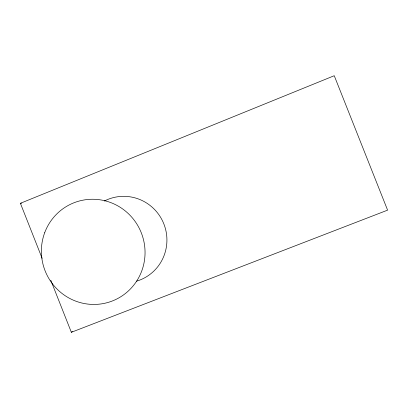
<?xml version="1.0" encoding="UTF-8"?>
<svg xmlns="http://www.w3.org/2000/svg" width="408" height="408" viewBox="0 0 408 408"><rect width="100%" height="100%" fill="white"/><g stroke="black" fill="none" stroke-linecap="round" stroke-linejoin="round"><path stroke-width="0.61" d="M50.781 280.22L71.349 332.285L72.359 331.515M42.136 258.325L20.4 203.301L334.249 75.715L387.6 210.151L71.349 332.285M20.4 203.301L21.66 203.194M104.351 201.027A43.376 42.723 69.2 0 1 163.751 223.666A43.376 42.723 69.2 0 1 136.568 281.173M44.681 232.739A52.719 51.709 69.3 0 0 101.699 303.843A52.719 51.709 69.3 0 0 133.258 218.974A52.719 51.709 69.3 0 0 44.681 232.739"/></g></svg>
